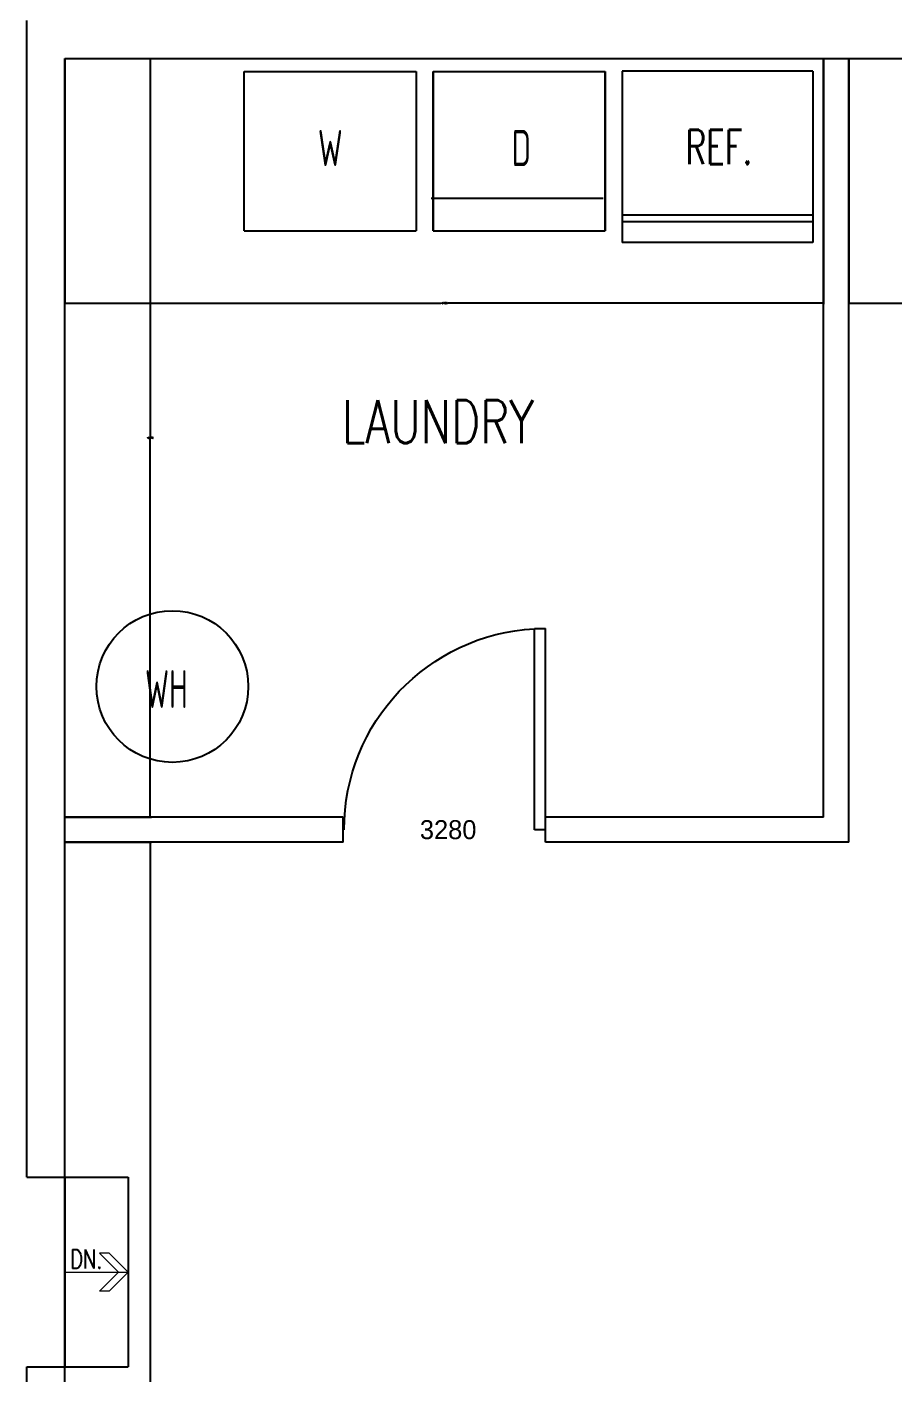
# Model space of a CAD drawing. Header units: inches. Extents: x 26998 to 46838, y -509 to 4343.
# Drawn here: x 33878.4 to 34015.5, y 3603.4 to 3816.5 of the extents above; entities that cross this region are included whole.
import ezdxf

# ---------------------------------------------------------------- set-up
doc = ezdxf.new("R2010")
doc.units = ezdxf.units.IN
doc.header["$LTSCALE"] = 0.5
doc.header["$MEASUREMENT"] = 0
doc.layers.get('Defpoints').update_dxf_attribs({"color": 140})
for name, color, linetype in [('BUILT-INS', 13, 'Continuous'), ('CABS', 23, 'Continuous'), ('Title Block', 7, 'Continuous'), ('TITLES', 3, 'Continuous'), ('windows', 4, 'Continuous')]:
    doc.layers.add(name, color=color, linetype=linetype)
doc.layers.add('TXT', color=4, linetype='Continuous', lineweight=9)
doc.styles.add('ARCHSTYL', font='archstyl.shx', dxfattribs={"height": 5})
doc.styles.add('HS-DESIGN-TTLB', font='GOTHIC.TTF')
doc.styles.get("Standard").update_dxf_attribs({"font": 'romans.shx', "width": 0.75})
doc.dimstyles.get("Standard").update_dxf_attribs({"dimtxt": 0.18, "dimasz": 0.18, "dimexe": 0.18, "dimexo": 0.0625, "dimgap": 0.09, "dimtad": 0, "dimtih": 1, "dimtoh": 1, "dimdec": 4, "dimzin": 0, "dimdsep": 46, "dimtxsty": 'Standard', "dimcen": 0.09, "dimadec": 0, "dimazin": 0, "dimtfac": 1, "dimtdec": 4, "dimtofl": 0, "dimtmove": 0, "dimatfit": 3, "dimfxl": 1, "dimtolj": 1, "dimtzin": 0, "dimarcsym": 0})

# ---------------------------------------------------------------- blocks, each defined once
blk = doc.blocks.new('door')
at = {"layer": 'windows'}
for p, q in [((9950.29, 7178.88), (9948.56, 7178.88)), ((9948.56, 7178.88), (9948.56, 7146.97)), ((9950.29, 7178.88), (9948.56, 7178.88)), ((9950.29, 7178.88), (9950.29, 7146.97)), ((9948.56, 7146.97), (9950.29, 7146.97))]:
    blk.add_line(p, q, dxfattribs=at)
blk.add_arc((9950.29, 7178.88), 31.9, 180, 266.8995, dxfattribs=at)
blk = doc.blocks.new('*D1186')
at = {"layer": 'Defpoints', "color": 0, "transparency": 16777216}
for p in [(33884.39, 3811.55), (33884.39, 3691.55), (33897.89, 3691.55)]:
    blk.add_point(p, dxfattribs=at)
at = {"layer": 'Title Block', "color": 0, "lineweight": -2, "transparency": 16777216}
for p, q in [((33884.46, 3811.55), (33898.07, 3811.55)), ((33897.89, 3811.37), (33897.89, 3751.73)), ((33897.89, 3691.73), (33897.89, 3751.37)), ((33884.46, 3691.55), (33898.07, 3691.55))]:
    blk.add_line(p, q, dxfattribs=at)
at = {"layer": 'Title Block', "color": 0, "transparency": 16777216}
for points in [[(33897.86, 3811.37), (33897.92, 3811.37), (33897.89, 3811.55)], [(33897.86, 3691.73), (33897.92, 3691.73), (33897.89, 3691.55)]]:
    blk.add_solid(points, dxfattribs=at)
at = {"layer": 'Title Block', "color": 0, "transparency": 16777216, "insert": (33897.89, 3751.55), "char_height": 0.18, "attachment_point": 5}
blk.add_mtext('\\A1;120.0000', dxfattribs=at)
blk = doc.blocks.new('*D1187')
at = {"layer": 'Defpoints', "color": 0, "transparency": 16777216}
for p in [(33884.39, 3811.55), (34004.39, 3811.55), (34004.39, 3772.85)]:
    blk.add_point(p, dxfattribs=at)
at = {"layer": 'Title Block', "color": 0, "lineweight": -2, "transparency": 16777216}
for p, q in [((33884.39, 3811.48), (33884.39, 3772.67)), ((34004.39, 3811.48), (34004.39, 3772.67)), ((33884.57, 3772.85), (33943.85, 3772.85)), ((34004.21, 3772.85), (33944.94, 3772.85))]:
    blk.add_line(p, q, dxfattribs=at)
at = {"layer": 'Title Block', "color": 0, "transparency": 16777216}
for points in [[(33884.57, 3772.88), (33884.57, 3772.82), (33884.39, 3772.85)], [(34004.21, 3772.88), (34004.21, 3772.82), (34004.39, 3772.85)]]:
    blk.add_solid(points, dxfattribs=at)
at = {"layer": 'Title Block', "color": 0, "transparency": 16777216, "insert": (33944.39, 3772.85), "char_height": 0.18, "attachment_point": 5}
blk.add_mtext('\\A1;120.0000', dxfattribs=at)
blk = doc.blocks.new('*D1188')
at = {"layer": 'Defpoints', "color": 0, "transparency": 16777216}
for p in [(33884.39, 3687.55), (33884.39, 3451.35), (33897.89, 3451.35)]:
    blk.add_point(p, dxfattribs=at)
at = {"layer": 'Title Block', "color": 0, "lineweight": -2, "transparency": 16777216}
for p, q in [((33884.46, 3687.55), (33898.07, 3687.55)), ((33897.89, 3687.37), (33897.89, 3569.63)), ((33897.89, 3451.53), (33897.89, 3569.27)), ((33884.46, 3451.35), (33898.07, 3451.35))]:
    blk.add_line(p, q, dxfattribs=at)
at = {"layer": 'Title Block', "color": 0, "transparency": 16777216}
for points in [[(33897.86, 3687.37), (33897.92, 3687.37), (33897.89, 3687.55)], [(33897.86, 3451.53), (33897.92, 3451.53), (33897.89, 3451.35)]]:
    blk.add_solid(points, dxfattribs=at)
at = {"layer": 'Title Block', "color": 0, "transparency": 16777216, "insert": (33897.89, 3569.45), "char_height": 0.18, "attachment_point": 5}
blk.add_mtext('\\A1;236.2000', dxfattribs=at)
blk = doc.blocks.new('*D1211')
at = {"layer": 'Defpoints', "color": 0, "transparency": 16777216}
for p in [(34008.39, 3811.55), (34124.39, 3811.55), (34008.39, 3772.85)]:
    blk.add_point(p, dxfattribs=at)
at = {"layer": 'Title Block', "color": 0, "lineweight": -2, "transparency": 16777216}
for p, q in [((34008.39, 3811.48), (34008.39, 3772.67)), ((34124.39, 3811.48), (34124.39, 3772.67)), ((34008.57, 3772.85), (34065.85, 3772.85)), ((34124.21, 3772.85), (34066.94, 3772.85))]:
    blk.add_line(p, q, dxfattribs=at)
at = {"layer": 'Title Block', "color": 0, "transparency": 16777216}
for points in [[(34008.57, 3772.88), (34008.57, 3772.82), (34008.39, 3772.85)], [(34124.21, 3772.88), (34124.21, 3772.82), (34124.39, 3772.85)]]:
    blk.add_solid(points, dxfattribs=at)
at = {"layer": 'Title Block', "color": 0, "transparency": 16777216, "insert": (34066.39, 3772.85), "char_height": 0.18, "attachment_point": 5}
blk.add_mtext('\\A1;116.0000', dxfattribs=at)

msp = doc.modelspace()

# ---------------------------------------------------------------- linework, layer by layer
at = {"layer": 'BUILT-INS'}
for p, q in [((33912.7498119, 3784.2982614), (33912.7498119, 3809.5054814)), ((33912.7498119, 3809.5054814), (33939.9520367, 3809.5054814)), ((33939.9520367, 3809.5054814), (33939.9520367, 3784.2982614)), ((33942.6263563, 3784.2982614), (33942.6263563, 3809.5054814)), ((33942.6263563, 3809.5054814), (33969.8285811, 3809.5054814)), ((33942.6263563, 3809.5054814), (33942.6263563, 3784.2982614)), ((33942.6263563, 3809.5054814), (33969.8285811, 3809.5054814)), ((33969.8285811, 3809.5054814), (33969.8285811, 3784.2982614)), ((33969.8285811, 3784.2982614), (33969.8285811, 3809.5054814)), ((33969.5151028, 3789.4221545), (33942.312878, 3789.4221545)), ((33912.7498119, 3784.2982614), (33939.9520367, 3784.2982614)), ((33942.6263563, 3784.2982614), (33969.8285811, 3784.2982614)), ((33942.6263563, 3784.2982614), (33969.8285811, 3784.2982614))]:
    msp.add_line(p, q, dxfattribs=at)
msp.add_circle((33901.3938635, 3712.1973968), 12, dxfattribs=at)
at = {"layer": 'CABS'}
for p, q in [((34002.7059462, 3809.531541), (33972.5140751, 3809.531541)), ((33972.5140751, 3809.531541), (33972.5140751, 3782.4286592)), ((33972.5140751, 3809.531541), (33972.5140751, 3782.4286592)), ((34002.7059462, 3809.531541), (34002.7059462, 3782.4286592)), ((34002.7059462, 3786.781418), (33972.5140751, 3786.781418)), ((34002.7059462, 3785.7323308), (33972.5140751, 3785.7323308)), ((34002.7059462, 3782.4286592), (33972.5140751, 3782.4286592))]:
    msp.add_line(p, q, dxfattribs=at)
at = {"layer": 'Title Block'}
for p, q in [((33878.3938635, 3634.5473968), (33878.3938635, 3817.5473968)), ((33884.3938635, 3811.5473968), (34124.3938635, 3811.5473968)), ((33884.3938635, 3451.3473968), (33884.3938635, 3811.5473968)), ((34004.3938635, 3691.5473968), (34004.3938635, 3811.5473968)), ((34008.3938635, 3687.5473968), (34008.3938635, 3811.5473968)), ((33928.3938635, 3691.5473968), (33884.3938635, 3691.5473968)), ((33928.3938635, 3687.5473968), (33928.3938635, 3691.5473968)), ((34004.3938635, 3691.5473968), (33960.3938635, 3691.5473968)), ((33960.3938635, 3687.5473968), (33960.3938635, 3691.5473968)), ((33928.3938635, 3687.5473968), (33884.3938635, 3687.5473968)), ((34008.3938635, 3687.5473968), (33960.3938635, 3687.5473968)), ((33878.3938635, 3634.5473968), (33884.3938635, 3634.5473968)), ((33884.3938635, 3634.5473968), (33884.3938635, 3604.5473968)), ((33884.3938635, 3634.5473968), (33894.3938635, 3634.5473968)), ((33894.3938635, 3634.5473968), (33894.3938635, 3604.5473968)), ((33878.3938635, 3598.5473968), (33878.3938635, 3604.5473968)), ((33878.3938635, 3604.5473968), (33884.3938635, 3604.5473968)), ((33884.3938635, 3604.5473968), (33894.3938635, 3604.5473968))]:
    msp.add_line(p, q, dxfattribs=at)
at = {"layer": 'TXT', "color": 4}
for p, q in [((33891.3938635, 3622.5473968), (33889.8938635, 3622.5473968)), ((33884.3938635, 3619.5473968), (33894.3938635, 3619.5473968)), ((33891.3938635, 3616.5473968), (33889.8938635, 3616.5473968))]:
    msp.add_line(p, q, dxfattribs=at)
for points in [[(33889.8938635, 3622.5473968), (33892.8938635, 3619.5473968), (33889.8938635, 3616.5473968)], [(33891.3938635, 3622.5473968), (33894.3938635, 3619.5473968), (33891.3938635, 3616.5473968)]]:
    msp.add_lwpolyline(points, dxfattribs=at)

# ---------------------------------------------------------------- block references
at = {"layer": 'TITLES', "xscale": -0.9981162176012902, "yscale": 0.9981162176012902, "zscale": 0.9981162176012902, "rotation": 180}
msp.add_blockref('door', (24028.8507418, 10854.8996949), dxfattribs=at)

# ---------------------------------------------------------------- texts
at = {"attachment_point": 1}
for s, insert, char_height, width in [('\\A1;LAUNDRY', (33928.2135947, 3757.4789388), 6.8007744, 110.476910075), ('\\A1;DN.', (33885.2031284, 3623.1076953), 3.0096, 28.741858457)]:
    msp.add_mtext(s, dxfattribs=dict(at, insert=insert, char_height=char_height, width=width))
at = {"layer": 'CABS', "style": 'ARCHSTYL'}
for s, height, width, p in [('W', 5.7375, 0.721817, (33924.4032229, 3794.5232315)), ('D', 5.7375, 0.721817, (33955.0637178, 3794.5232315)), ('WH', 6, 0.667387, (33897.0664432, 3708.8021424))]:
    msp.add_text(s, height=height, dxfattribs=dict(at, width=width)).set_placement(p)
at = {"layer": 'CABS', "width": 0.667387}
msp.add_text('REF.', height=5.44061952, dxfattribs=at).set_placement((33982.5456707, 3794.8369101))
at = {"layer": 'Title Block', "insert": (33940.5343165, 3691.0579419), "char_height": 3.0096, "width": 43.611515527, "attachment_point": 1, "style": 'HS-DESIGN-TTLB'}
msp.add_mtext('3280', dxfattribs=at)

# ---------------------------------------------------------------- dimensions: what is measured, and where the dimension line sits
at = {"layer": 'Title Block'}
for base, p1, p2, picture, middle in [((33897.8938635, 3691.5473968), (33884.3938635, 3811.5473968), (33884.3938635, 3691.5473968), '*D1186', (33897.8938635, 3751.5473968)), ((33897.8938635, 3451.3473968), (33884.3938635, 3687.5473968), (33884.3938635, 3451.3473968), '*D1188', (33897.8938635, 3569.4473968))]:
    dim = msp.add_linear_dim(base=base, p1=p1, p2=p2, angle=90, dimstyle='Standard', dxfattribs=at)
    dim.commit()
    dim.dimension.update_dxf_attribs({"geometry": picture, "text_midpoint": middle})
for base, p1, p2, picture, middle in [((34004.3938635, 3772.8473968), (33884.3938635, 3811.5473968), (34004.3938635, 3811.5473968), '*D1187', (33944.3938635, 3772.8473968)), ((34008.3938635, 3772.8473968), (34124.3938635, 3811.5473968), (34008.3938635, 3811.5473968), '*D1211', (34066.3938635, 3772.8473968))]:
    dim = msp.add_linear_dim(base=base, p1=p1, p2=p2, dimstyle='Standard', dxfattribs=at)
    dim.commit()
    dim.dimension.update_dxf_attribs({"geometry": picture, "text_midpoint": middle})

doc.saveas('drawing.dxf')
